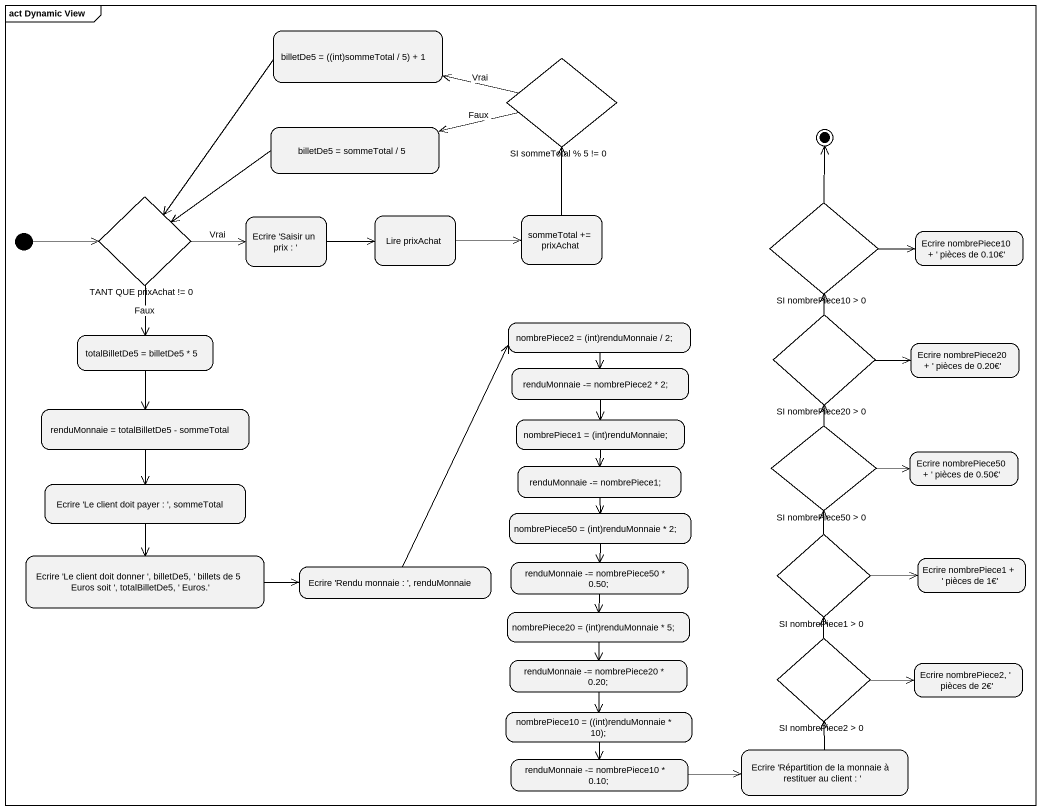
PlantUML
@startuml
mainframe act Dynamic View
hide empty description
state "billetDe5 = ((int)sommeTotal / 5) + 1" as billetDe5_int_sommeTotal_5_1
state "SI sommeTotal % 5 != 0" as SI_sommeTotal_5_0 <<choice>>
state "billetDe5 = sommeTotal / 5" as billetDe5_sommeTotal_5
state "TANT QUE prixAchat != 0" as TANT_QUE_prixAchat_0 <<choice>>
state "Ecrire 'Saisir un prix : '" as Ecrire_Saisir_un_prix
state "Lire prixAchat" as Lire_prixAchat
state "sommeTotal += prixAchat" as sommeTotal_prixAchat
state "SI nombrePiece10 > 0" as SI_nombrePiece10_0 <<choice>>
state "Ecrire nombrePiece10 + ' pièces de 0.10€'" as Ecrire_nombrePiece10_pièces
state "SI nombrePiece20 > 0" as SI_nombrePiece20_0 <<choice>>
state "totalBilletDe5 = billetDe5 * 5" as totalBilletDe5_billetDe5_5
state "nombrePiece2 = (int)renduMonnaie / 2;" as nombrePiece2_int
state "Ecrire nombrePiece20 + ' pièces de 0.20€'" as Ecrire_nombrePiece20_pièces
state "renduMonnaie -= nombrePiece2 * 2;" as renduMonnaie_nombrePiece2_2
state "renduMonnaie = totalBilletDe5 - sommeTotal" as renduMonnaie_totalBilletDe5
state "nombrePiece1 = (int)renduMonnaie;" as nombrePiece1_int
state "SI nombrePiece50 > 0" as SI_nombrePiece50_0 <<choice>>
state "renduMonnaie -= nombrePiece1;" as renduMonnaie_nombrePiece1
state "Ecrire nombrePiece50 + ' pièces de 0.50€'" as Ecrire_nombrePiece50_pièces
state "Ecrire 'Le client doit payer : ', sommeTotal" as Ecrire_Le_client_doit_payer
state "nombrePiece50 = (int)renduMonnaie * 2;" as nombrePiece50_int
state "SI nombrePiece1 > 0" as SI_nombrePiece1_0 <<choice>>
state "Ecrire 'Le client doit donner ', billetDe5, ' billets de 5 Euros soit ', totalBilletDe5, ' Euros.'" as Ecrire_Le_client_doit
state "Ecrire 'Rendu monnaie : ', renduMonnaie" as Ecrire_Rendu_monnaie
state "renduMonnaie -= nombrePiece50 * 0.50;" as renduMonnaie_nombrePiece50
state "Ecrire nombrePiece1 + ' pièces de 1€'" as Ecrire_nombrePiece1_pièces
state "nombrePiece20 = (int)renduMonnaie * 5;" as nombrePiece20_int
state "renduMonnaie -= nombrePiece20 * 0.20;" as renduMonnaie_nombrePiece20
state "SI nombrePiece2 > 0" as SI_nombrePiece2_0 <<choice>>
state "Ecrire nombrePiece2, ' pièces de 2€'" as Ecrire_nombrePiece2_pièces
state "nombrePiece10 = ((int)renduMonnaie * 10);" as nombrePiece10_int
state "renduMonnaie -= nombrePiece10 * 0.10;" as renduMonnaie_nombrePiece10
state "Ecrire 'Répartition de la monnaie à restituer au client : '" as Ecrire_Répartition_de_la
[*] -right-> TANT_QUE_prixAchat_0
billetDe5_int_sommeTotal_5_1 --> TANT_QUE_prixAchat_0
SI_sommeTotal_5_0 -left-> billetDe5_int_sommeTotal_5_1 : Vrai
SI_sommeTotal_5_0 -left-> billetDe5_sommeTotal_5 : Faux
billetDe5_sommeTotal_5 -left-> TANT_QUE_prixAchat_0
TANT_QUE_prixAchat_0 -right-> Ecrire_Saisir_un_prix : Vrai
TANT_QUE_prixAchat_0 --> totalBilletDe5_billetDe5_5 : Faux
Ecrire_Saisir_un_prix -right-> Lire_prixAchat
Lire_prixAchat -right-> sommeTotal_prixAchat
sommeTotal_prixAchat -up-> SI_sommeTotal_5_0
SI_nombrePiece10_0 -right-> Ecrire_nombrePiece10_pièces
SI_nombrePiece20_0 -up-> SI_nombrePiece10_0
SI_nombrePiece20_0 -right-> Ecrire_nombrePiece20_pièces
totalBilletDe5_billetDe5_5 --> renduMonnaie_totalBilletDe5
nombrePiece2_int --> renduMonnaie_nombrePiece2_2
renduMonnaie_nombrePiece2_2 --> nombrePiece1_int
renduMonnaie_totalBilletDe5 --> Ecrire_Le_client_doit_payer
nombrePiece1_int --> renduMonnaie_nombrePiece1
SI_nombrePiece50_0 -up-> SI_nombrePiece20_0
SI_nombrePiece50_0 -right-> Ecrire_nombrePiece50_pièces
renduMonnaie_nombrePiece1 --> nombrePiece50_int
Ecrire_Le_client_doit_payer --> Ecrire_Le_client_doit
nombrePiece50_int --> renduMonnaie_nombrePiece50
SI_nombrePiece1_0 -up-> SI_nombrePiece50_0
SI_nombrePiece1_0 -right-> Ecrire_nombrePiece1_pièces
Ecrire_Le_client_doit -right-> Ecrire_Rendu_monnaie
Ecrire_Rendu_monnaie -up-> nombrePiece2_int
renduMonnaie_nombrePiece50 --> nombrePiece20_int
nombrePiece20_int --> renduMonnaie_nombrePiece20
renduMonnaie_nombrePiece20 --> nombrePiece10_int
SI_nombrePiece2_0 -up-> SI_nombrePiece1_0
SI_nombrePiece2_0 -right-> Ecrire_nombrePiece2_pièces
nombrePiece10_int --> renduMonnaie_nombrePiece10
renduMonnaie_nombrePiece10 -right-> Ecrire_Répartition_de_la
Ecrire_Répartition_de_la -up-> SI_nombrePiece2_0
SI_nombrePiece10_0 -up-> [*]
@enduml
